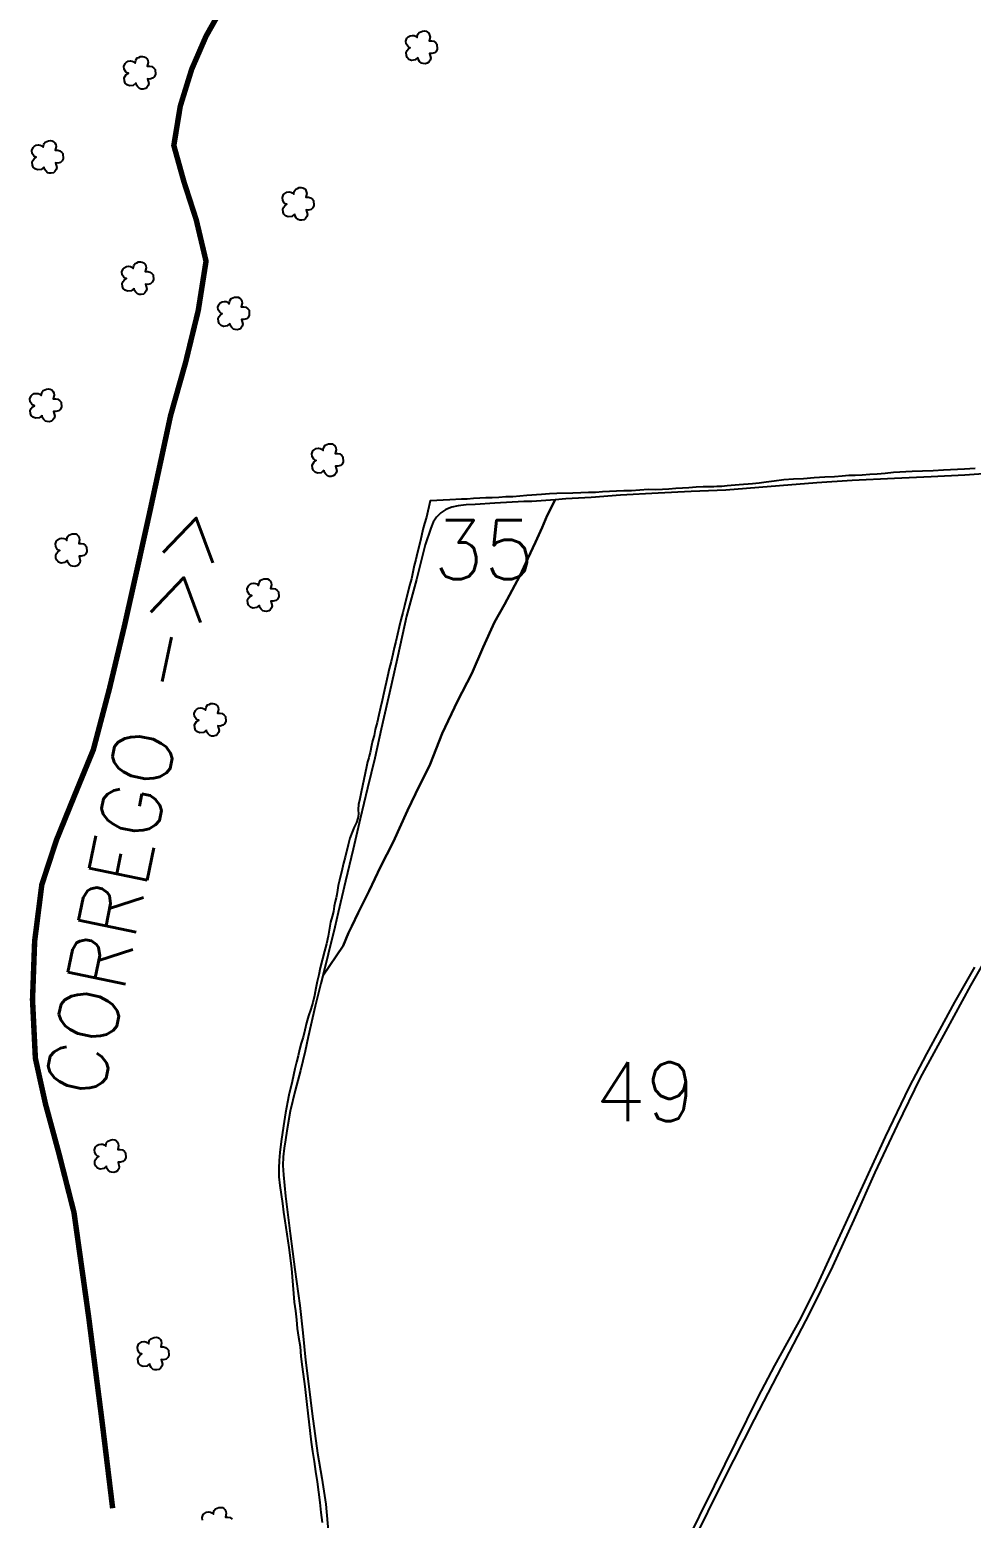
# Model space of a CAD drawing. Header units: millimetres. Extents: x 758395 to 764335, y 7809539 to 7813739.
# Drawn here: x 760393 to 760808, y 7811098 to 7811754 of the extents above; entities that cross this region are included whole.
import ezdxf
from ezdxf.enums import TextEntityAlignment as Align

# ---------------------------------------------------------------- set-up
doc = ezdxf.new("R2010")
doc.units = ezdxf.units.MM
doc.linetypes.add('CONTINUO', pattern=[0])
for name, color, linetype in [('0114000634', 1, 'Continuous'), ('0114000634035', 5, 'Continuous'), ('0114000634048', 5, 'Continuous'), ('0114000634049', 5, 'Continuous'), ('CURSOS_D_AGUA', 4, 'Continuous'), ('MATO', 3, 'Continuous'), ('TEXTO_NUN_TAL', 7, 'Continuous')]:
    doc.layers.add(name, color=color, linetype=linetype)
doc.layers.add('TEXTO_DIVERSOS', color=7, linetype='Continuous', lineweight=5)
doc.styles.add('Simplex', font='simplex.shx')

msp = doc.modelspace()

# ---------------------------------------------------------------- linework, layer by layer
at = {"layer": '0114000634', "color": 1, "linetype": 'ByBlock'}
msp.add_lwpolyline([(760809.21, 7811560.67), (760804.54, 7811560.46), (760795.35, 7811559.95), (760790.73, 7811559.72), (760786.08, 7811559.46), (760781.57, 7811559.37), (760773.31, 7811558.9), (760769.58, 7811558.53), (760766.17, 7811558.26), (760762.89, 7811558.03), (760759.54, 7811557.75), (760756.45, 7811557.64), (760753.63, 7811557.57), (760750.74, 7811557.29), (760747.32, 7811557.01), (760743.07, 7811556.8), (760738.42, 7811556.52), (760733.68, 7811556.19), (760729.23, 7811555.95), (760725, 7811555.63), (760720.82, 7811555.16), (760717.27, 7811554.73), (760714.14, 7811554.24), (760711.22, 7811553.97), (760705.41, 7811553.54), (760700.1, 7811553), (760697.66, 7811552.83), (760695.55, 7811552.74), (760694.22, 7811552.64), (760692.21, 7811552.68), (760689.55, 7811552.55), (760686.47, 7811552.44), (760683.22, 7811552.17), (760680.32, 7811552.09), (760677.39, 7811551.9), (760674.38, 7811551.62), (760671.64, 7811551.46), (760668.68, 7811551.35), (760665.29, 7811551.42), (760657.97, 7811550.88), (760654.59, 7811550.83), (760651.38, 7811550.76), (760648.27, 7811550.6), (760645.23, 7811550.37), (760642.13, 7811550.05), (760638.94, 7811550.08), (760635.64, 7811549.99), (760632.12, 7811549.79), (760625.12, 7811549.74), (760621.77, 7811549.57), (760618.33, 7811549.23), (760611.91, 7811548.75), (760605.74, 7811548.26), (760602.62, 7811548.2), (760599.51, 7811547.89), (760596.62, 7811547.83), (760593.82, 7811547.7), (760591.17, 7811547.61), (760588.39, 7811547.41), (760585.63, 7811547.24), (760583.03, 7811547.13), (760577.94, 7811546.85), (760569.31, 7811546.39), (760569.31, 7811546.39), (760569.31, 7811546.39), (760569.31, 7811546.39), (760569.31, 7811546.39), (760567.61, 7811539.27), (760566.79, 7811536.53), (760566.05, 7811533.77), (760565.41, 7811530.97), (760564.84, 7811528.35), (760563.53, 7811523.19), (760562.96, 7811520.66), (760562.3, 7811517.92), (760561.64, 7811515.04), (760561, 7811512.15), (760560.23, 7811509.21), (760557.97, 7811500.21), (760557.2, 7811497.23), (760556.44, 7811494.09), (760555.6, 7811490.91), (760554.89, 7811487.67), (760554.14, 7811484.44), (760553.37, 7811481.65), (760552.82, 7811478.9), (760552.09, 7811475.7), (760551.3, 7811472.48), (760550.5, 7811469.01), (760548.95, 7811461.95), (760548.08, 7811458.57), (760547.43, 7811455.37), (760546.63, 7811452.15), (760545.92, 7811448.88), (760545.14, 7811445.77), (760544.56, 7811443.02), (760543.96, 7811440.67), (760543.41, 7811438.62), (760542.82, 7811435.62), (760542.56, 7811434.63), (760542.27, 7811433.27), (760541.72, 7811431.45), (760541.23, 7811429.23), (760538.94, 7811418.19), (760538.28, 7811415.21), (760537.69, 7811412.77), (760537.53, 7811410.46), (760537.67, 7811408.47), (760537.5, 7811406.67), (760536.79, 7811404.71), (760535.87, 7811402.71), (760534.88, 7811400.49), (760533.96, 7811397.84), (760533.24, 7811394.98), (760531.8, 7811389.53), (760531.12, 7811386.84), (760530.47, 7811384.2), (760529.32, 7811379.36), (760528.85, 7811377.06), (760528.48, 7811375), (760528.25, 7811373.12), (760527.9, 7811371.57), (760527.42, 7811370.01), (760527.09, 7811367.85), (760526.68, 7811365.55), (760526.17, 7811363.41), (760525.43, 7811360.88), (760524.97, 7811358.17), (760524.37, 7811354.77), (760523.64, 7811351.33), (760522.76, 7811348.05), (760520.91, 7811340.78), (760520.27, 7811337.63), (760519.55, 7811334.79), (760518.93, 7811331.78), (760518.36, 7811328.57), (760517.6, 7811325.49), (760516.77, 7811322.55), (760515.77, 7811319.68), (760514.85, 7811316.55), (760514.13, 7811313.24), (760513.43, 7811310.28), (760512.54, 7811307.64), (760511.81, 7811304.84), (760511.17, 7811301.96), (760510.43, 7811299.26), (760509.73, 7811296.35), (760509.08, 7811293.52), (760508.5, 7811290.73), (760507.1, 7811284.7), (760506.42, 7811281.53), (760505.61, 7811276.84), (760504.67, 7811271.23), (760503.66, 7811264.21), (760503.66, 7811264.21), (760503.03, 7811259.46), (760502.73, 7811255.9), (760502.7, 7811252.56), (760502.66, 7811248.78), (760503.11, 7811244.95), (760503.11, 7811244.95), (760504.27, 7811236.92), (760504.68, 7811233.11), (760505.24, 7811229.39), (760505.24, 7811229.39), (760507.07, 7811217.56), (760507.07, 7811217.56), (760508.22, 7811208.36), (760508.22, 7811208.36), (760509.05, 7811197.36), (760509.39, 7811193.57), (760509.94, 7811189.71), (760510.4, 7811185.74), (760510.69, 7811181.94), (760511.3, 7811178.09), (760511.99, 7811173.96), (760512.34, 7811169.55), (760512.91, 7811165.02), (760514.06, 7811156.43), (760514.5, 7811152.33), (760514.96, 7811148.46), (760515.4, 7811144.55), (760516.92, 7811131.9), (760517.51, 7811127.7), (760518.23, 7811123.37), (760518.86, 7811118.91), (760519.53, 7811114.37), (760520.09, 7811109.76), (760520.68, 7811105.25), (760521.21, 7811100.84), (760521.67, 7811096.52)], dxfattribs=at)
at = {"layer": '0114000634035', "linetype": 'ByBlock'}
msp.add_lwpolyline([(760615.64, 7811528.2), (760618.54, 7811534.68), (760620.76, 7811539.98), (760624.39, 7811546.94), (760613.98, 7811546.2), (760610.49, 7811546.18), (760597.77, 7811545.47), (760589.14, 7811544.78), (760585.21, 7811544.62), (760581.64, 7811544.28), (760578.78, 7811543.71), (760576.14, 7811542.65), (760573.96, 7811541.23), (760572.13, 7811539.32), (760570.58, 7811537.1), (760569.62, 7811534.42), (760567.04, 7811527), (760563.27, 7811511.83), (760558.9, 7811495.6), (760555.02, 7811478.2), (760552.16, 7811465.15), (760547.66, 7811445.91), (760544.92, 7811433.11), (760541.67, 7811419.94), (760538.5, 7811406.44), (760535.35, 7811393.03), (760532.02, 7811378.89), (760528.82, 7811365.17), (760527.28, 7811358.71), (760524.39, 7811346.8), (760522.02, 7811337.23), (760530.99, 7811350.4), (760533.39, 7811356.16), (760534.79, 7811359.13), (760537.65, 7811365.03), (760542.47, 7811374.66), (760547.44, 7811385.2), (760553.02, 7811396.16), (760559.25, 7811410.06), (760562.79, 7811417.36), (760569.33, 7811430.48), (760574.6, 7811443.91), (760581.32, 7811458.28), (760587.67, 7811470.43), (760592.63, 7811482.05), (760597.58, 7811493.04), (760602, 7811500.77), (760608.7, 7811513.35), (760612.31, 7811521.02)], close=True, dxfattribs=at)
at = {"layer": '0114000634048', "linetype": 'ByBlock'}
msp.add_lwpolyline([(760814.87, 7811346.3), (760807.26, 7811332.92), (760796.23, 7811312.66), (760785.09, 7811292.25), (760774.88, 7811271.45), (760765.13, 7811250.66), (760755.83, 7811229.84), (760746.49, 7811209.26), (760736.35, 7811188.61), (760722.1, 7811161.37), (760711.89, 7811141.78), (760698.29, 7811114.98), (760684.7, 7811087.37)], dxfattribs=at)
at = {"layer": '0114000634049', "linetype": 'ByBlock'}
for points in [[(760814.94, 7811558.54), (760804.76, 7811557.82), (760789.82, 7811557.01), (760773.78, 7811556.35), (760755.14, 7811555.45), (760739.58, 7811554.34), (760723.13, 7811553.11), (760699.41, 7811551.18), (760684.19, 7811550.51), (760669.61, 7811549.87), (760653.02, 7811548.88), (760640.13, 7811547.9), (760629.04, 7811547.27), (760624.39, 7811546.94), (760620.76, 7811539.98), (760618.54, 7811534.68), (760615.64, 7811528.2), (760612.31, 7811521.02), (760608.7, 7811513.35), (760602, 7811500.77), (760597.58, 7811493.04), (760592.63, 7811482.05), (760587.67, 7811470.43), (760581.32, 7811458.28), (760574.6, 7811443.91), (760569.33, 7811430.48), (760562.79, 7811417.36), (760559.25, 7811410.06), (760553.02, 7811396.16), (760547.44, 7811385.2), (760542.47, 7811374.66), (760537.65, 7811365.03), (760534.79, 7811359.13), (760533.39, 7811356.16), (760530.99, 7811350.4), (760522.02, 7811337.23), (760521.18, 7811333.86), (760518.65, 7811323.87), (760515.54, 7811310.3), (760514.19, 7811303.99), (760512.18, 7811295.55), (760509.81, 7811286.79), (760507.69, 7811277.65), (760506.19, 7811268.94), (760505.54, 7811265.07), (760504.99, 7811261.32), (760504.6, 7811257.54), (760504.46, 7811253.64), (760504.73, 7811249.53), (760505.58, 7811240.15), (760507.62, 7811223.79), (760509.69, 7811207.83), (760511.9, 7811192.07), (760513.19, 7811180.01), (760514.38, 7811167.97), (760515.86, 7811156.43), (760517.33, 7811144.38), (760519.68, 7811127.04), (760521.56, 7811115.98), (760523.28, 7811104.48), (760524.91, 7811086.21)], [(760677.64, 7811078.3), (760687.89, 7811099.23), (760694.42, 7811112.64), (760703.86, 7811131.73), (760713.74, 7811151.6), (760721.05, 7811165.56), (760732.6, 7811186.68), (760739.85, 7811201.1), (760749.77, 7811222.85), (760756.46, 7811237.31), (760763.11, 7811251.96), (760769.8, 7811266.37), (760780.15, 7811288.08), (760787.9, 7811302.92), (760800.37, 7811325.7), (760809.07, 7811341.09)]]:
    msp.add_lwpolyline(points, dxfattribs=at)
at = {"layer": 'CURSOS_D_AGUA', "linetype": 'Continuous', "const_width": 2.4}
msp.add_lwpolyline([(760429.48, 7811102.74), (760424.8, 7811141.19), (760418.93, 7811186.98), (760412.47, 7811232.97), (760405.82, 7811259.05), (760399.9, 7811280.83), (760395.46, 7811300.92), (760394.2, 7811326.72), (760395.14, 7811352.51), (760398.29, 7811377.36), (760404.77, 7811397.11), (760412.61, 7811416.44), (760420.98, 7811436.82), (760428.05, 7811463.63), (760434.7, 7811491.48), (760440.83, 7811518.92), (760445.83, 7811541.54), (760450.47, 7811563), (760455, 7811584.04), (760461.59, 7811607.35), (760467.17, 7811630.25), (760470.6, 7811651.99), (760466.31, 7811670.16), (760460.87, 7811686.97), (760456.42, 7811702.95), (760459.26, 7811720.28), (760464.3, 7811736.57), (760470.6, 7811751.08), (760476.1, 7811760.83)], dxfattribs=at)
at = {"layer": 'MATO', "linetype": 'CONTINUO'}
for points in [[(760563.91, 7811741.68, 0), (760562.67, 7811740.63, 0), (760561.09, 7811740.45, 0), (760559.96, 7811740.89, 0), (760559.16, 7811741.67, 0), (760558.83, 7811742.57, 0), (760558.74, 7811743.9, 0), (760559.17, 7811744.74, 0), (760559.62, 7811745.37, 0), (760560.53, 7811745.98, 0), (760559.95, 7811746.17, 0), (760559.38, 7811746.64, 0), (760558.71, 7811747.7, 0), (760558.59, 7811748.96, 0), (760559.07, 7811750.28, 0), (760559.58, 7811750.75, 0), (760560.51, 7811751.32, 0), (760561.49, 7811751.45, 0), (760562.27, 7811751.34, 0), (760562.89, 7811751.05, 0), (760563.56, 7811750.45, 0), (760563.77, 7811751.6, 0), (760563.94, 7811752.06, 0), (760564.45, 7811752.7, 0), (760565.2, 7811752.98, 0), (760565.93, 7811753.3, 0), (760566.76, 7811753.38, 0), (760567.54, 7811753.27, 0), (760568.17, 7811752.93, 0), (760568.64, 7811752.42, 0), (760569.06, 7811751.61, 0), (760569.22, 7811750.7, 0), (760568.84, 7811749.09, 0), (760569.98, 7811749.1, 0), (760570.91, 7811748.88, 0), (760571.79, 7811748.18, 0), (760572.28, 7811747.62, 0), (760572.42, 7811745.4, 0), (760571.87, 7811744.4, 0), (760571.15, 7811743.74, 0), (760570.01, 7811743.43, 0), (760569.01, 7811743.52, 0), (760569.54, 7811741.44, 0), (760569.3, 7811740.56, 0), (760568.69, 7811739.71, 0), (760568.03, 7811739.19, 0), (760567.09, 7811738.96, 0), (760566.16, 7811739.01, 0), (760565.46, 7811739.21, 0), (760564.66, 7811740, 0), (760564.12, 7811740.71, 0), (760563.95, 7811741.78, 0)], [(760439.77, 7811730.48, 0), (760438.53, 7811729.43, 0), (760436.94, 7811729.25, 0), (760435.82, 7811729.69, 0), (760435.02, 7811730.47, 0), (760434.69, 7811731.37, 0), (760434.6, 7811732.7, 0), (760435.03, 7811733.54, 0), (760435.48, 7811734.17, 0), (760436.39, 7811734.78, 0), (760435.81, 7811734.97, 0), (760435.24, 7811735.44, 0), (760434.57, 7811736.5, 0), (760434.45, 7811737.76, 0), (760434.93, 7811739.08, 0), (760435.44, 7811739.55, 0), (760436.37, 7811740.12, 0), (760437.35, 7811740.25, 0), (760438.13, 7811740.14, 0), (760438.75, 7811739.85, 0), (760439.42, 7811739.25, 0), (760439.63, 7811740.4, 0), (760439.8, 7811740.86, 0), (760440.3, 7811741.5, 0), (760441.06, 7811741.78, 0), (760441.79, 7811742.1, 0), (760442.62, 7811742.18, 0), (760443.4, 7811742.07, 0), (760444.03, 7811741.73, 0), (760444.5, 7811741.22, 0), (760444.92, 7811740.41, 0), (760445.08, 7811739.5, 0), (760444.7, 7811737.89, 0), (760445.83, 7811737.9, 0), (760446.77, 7811737.68, 0), (760447.65, 7811736.98, 0), (760448.14, 7811736.42, 0), (760448.28, 7811734.2, 0), (760447.73, 7811733.2, 0), (760447.01, 7811732.54, 0), (760445.87, 7811732.23, 0), (760444.87, 7811732.32, 0), (760445.4, 7811730.24, 0), (760445.16, 7811729.36, 0), (760444.55, 7811728.51, 0), (760443.89, 7811727.99, 0), (760442.95, 7811727.76, 0), (760442.02, 7811727.81, 0), (760441.32, 7811728.01, 0), (760440.52, 7811728.8, 0), (760439.98, 7811729.51, 0), (760439.81, 7811730.58, 0)], [(760399.26, 7811693.43, 0), (760398.01, 7811692.38, 0), (760396.43, 7811692.2, 0), (760395.3, 7811692.64, 0), (760394.5, 7811693.43, 0), (760394.17, 7811694.33, 0), (760394.08, 7811695.66, 0), (760394.51, 7811696.5, 0), (760394.96, 7811697.12, 0), (760395.88, 7811697.74, 0), (760395.3, 7811697.92, 0), (760394.72, 7811698.4, 0), (760394.05, 7811699.46, 0), (760393.93, 7811700.72, 0), (760394.42, 7811702.03, 0), (760394.93, 7811702.5, 0), (760395.86, 7811703.07, 0), (760396.83, 7811703.2, 0), (760397.61, 7811703.09, 0), (760398.23, 7811702.81, 0), (760398.91, 7811702.2, 0), (760399.11, 7811703.35, 0), (760399.28, 7811703.82, 0), (760399.79, 7811704.46, 0), (760400.54, 7811704.73, 0), (760401.27, 7811705.06, 0), (760402.1, 7811705.13, 0), (760402.88, 7811705.02, 0), (760403.51, 7811704.69, 0), (760403.99, 7811704.18, 0), (760404.4, 7811703.36, 0), (760404.56, 7811702.46, 0), (760404.19, 7811700.84, 0), (760405.32, 7811700.86, 0), (760406.25, 7811700.63, 0), (760407.14, 7811699.93, 0), (760407.62, 7811699.37, 0), (760407.76, 7811697.15, 0), (760407.21, 7811696.16, 0), (760406.49, 7811695.49, 0), (760405.35, 7811695.19, 0), (760404.35, 7811695.28, 0), (760404.88, 7811693.2, 0), (760404.64, 7811692.31, 0), (760404.04, 7811691.47, 0), (760403.38, 7811690.94, 0), (760402.44, 7811690.71, 0), (760401.5, 7811690.77, 0), (760400.81, 7811690.97, 0), (760400.01, 7811691.75, 0), (760399.46, 7811692.46, 0), (760399.29, 7811693.54, 0)], [(760509.6, 7811672.75, 0), (760508.36, 7811671.71, 0), (760506.77, 7811671.52, 0), (760505.65, 7811671.96, 0), (760504.84, 7811672.75, 0), (760504.51, 7811673.65, 0), (760504.42, 7811674.98, 0), (760504.86, 7811675.82, 0), (760505.31, 7811676.44, 0), (760506.22, 7811677.06, 0), (760505.64, 7811677.25, 0), (760505.07, 7811677.72, 0), (760504.4, 7811678.78, 0), (760504.28, 7811680.04, 0), (760504.76, 7811681.36, 0), (760505.27, 7811681.83, 0), (760506.2, 7811682.39, 0), (760507.18, 7811682.53, 0), (760507.96, 7811682.41, 0), (760508.58, 7811682.13, 0), (760509.25, 7811681.52, 0), (760509.46, 7811682.68, 0), (760509.63, 7811683.14, 0), (760510.13, 7811683.78, 0), (760510.89, 7811684.05, 0), (760511.62, 7811684.38, 0), (760512.45, 7811684.46, 0), (760513.23, 7811684.35, 0), (760513.86, 7811684.01, 0), (760514.33, 7811683.5, 0), (760514.75, 7811682.69, 0), (760514.91, 7811681.78, 0), (760514.53, 7811680.16, 0), (760515.66, 7811680.18, 0), (760516.6, 7811679.96, 0), (760517.48, 7811679.26, 0), (760517.97, 7811678.7, 0), (760518.1, 7811676.47, 0), (760517.56, 7811675.48, 0), (760516.83, 7811674.82, 0), (760515.69, 7811674.51, 0), (760514.69, 7811674.6, 0), (760515.23, 7811672.52, 0), (760514.98, 7811671.64, 0), (760514.38, 7811670.79, 0), (760513.72, 7811670.27, 0), (760512.78, 7811670.03, 0), (760511.85, 7811670.09, 0), (760511.15, 7811670.29, 0), (760510.35, 7811671.08, 0), (760509.81, 7811671.78, 0), (760509.64, 7811672.86, 0)], [(760438.91, 7811640.01, 0), (760437.67, 7811638.97, 0), (760436.08, 7811638.79, 0), (760434.95, 7811639.22, 0), (760434.15, 7811640.01, 0), (760433.82, 7811640.91, 0), (760433.73, 7811642.24, 0), (760434.17, 7811643.08, 0), (760434.62, 7811643.7, 0), (760435.53, 7811644.32, 0), (760434.95, 7811644.51, 0), (760434.38, 7811644.98, 0), (760433.71, 7811646.04, 0), (760433.59, 7811647.3, 0), (760434.07, 7811648.62, 0), (760434.58, 7811649.09, 0), (760435.51, 7811649.66, 0), (760436.49, 7811649.79, 0), (760437.27, 7811649.68, 0), (760437.89, 7811649.39, 0), (760438.56, 7811648.79, 0), (760438.76, 7811649.94, 0), (760438.94, 7811650.4, 0), (760439.44, 7811651.04, 0), (760440.2, 7811651.32, 0), (760440.93, 7811651.64, 0), (760441.76, 7811651.72, 0), (760442.54, 7811651.61, 0), (760443.17, 7811651.27, 0), (760443.64, 7811650.76, 0), (760444.05, 7811649.95, 0), (760444.22, 7811649.04, 0), (760443.84, 7811647.43, 0), (760444.97, 7811647.44, 0), (760445.91, 7811647.22, 0), (760446.79, 7811646.52, 0), (760447.28, 7811645.96, 0), (760447.41, 7811643.74, 0), (760446.87, 7811642.74, 0), (760446.14, 7811642.08, 0), (760445, 7811641.77, 0), (760444, 7811641.86, 0), (760444.54, 7811639.78, 0), (760444.29, 7811638.9, 0), (760443.69, 7811638.05, 0), (760443.03, 7811637.53, 0), (760442.09, 7811637.3, 0), (760441.16, 7811637.35, 0), (760440.46, 7811637.55, 0), (760439.66, 7811638.34, 0), (760439.12, 7811639.05, 0), (760438.95, 7811640.12, 0)], [(760481.15, 7811624.51, 0), (760479.91, 7811623.46, 0), (760478.32, 7811623.28, 0), (760477.2, 7811623.72, 0), (760476.4, 7811624.5, 0), (760476.07, 7811625.4, 0), (760475.98, 7811626.74, 0), (760476.41, 7811627.58, 0), (760476.86, 7811628.2, 0), (760477.77, 7811628.82, 0), (760477.19, 7811629, 0), (760476.62, 7811629.47, 0), (760475.95, 7811630.53, 0), (760475.83, 7811631.8, 0), (760476.31, 7811633.11, 0), (760476.82, 7811633.58, 0), (760477.75, 7811634.15, 0), (760478.73, 7811634.28, 0), (760479.51, 7811634.17, 0), (760480.13, 7811633.88, 0), (760480.8, 7811633.28, 0), (760481.01, 7811634.43, 0), (760481.18, 7811634.89, 0), (760481.68, 7811635.53, 0), (760482.44, 7811635.81, 0), (760483.17, 7811636.14, 0), (760484, 7811636.21, 0), (760484.78, 7811636.1, 0), (760485.41, 7811635.76, 0), (760485.88, 7811635.25, 0), (760486.3, 7811634.44, 0), (760486.46, 7811633.53, 0), (760486.08, 7811631.92, 0), (760487.22, 7811631.94, 0), (760488.15, 7811631.71, 0), (760489.03, 7811631.01, 0), (760489.52, 7811630.45, 0), (760489.66, 7811628.23, 0), (760489.11, 7811627.23, 0), (760488.39, 7811626.57, 0), (760487.25, 7811626.27, 0), (760486.25, 7811626.35, 0), (760486.78, 7811624.28, 0), (760486.54, 7811623.39, 0), (760485.93, 7811622.55, 0), (760485.27, 7811622.02, 0), (760484.33, 7811621.79, 0), (760483.4, 7811621.84, 0), (760482.7, 7811622.04, 0), (760481.9, 7811622.83, 0), (760481.36, 7811623.54, 0), (760481.19, 7811624.61, 0)], [(760398.39, 7811584.02, 0), (760397.15, 7811582.97, 0), (760395.56, 7811582.79, 0), (760394.44, 7811583.23, 0), (760393.64, 7811584.01, 0), (760393.31, 7811584.91, 0), (760393.22, 7811586.24, 0), (760393.65, 7811587.08, 0), (760394.1, 7811587.71, 0), (760395.01, 7811588.32, 0), (760394.43, 7811588.51, 0), (760393.86, 7811588.98, 0), (760393.19, 7811590.04, 0), (760393.07, 7811591.3, 0), (760393.55, 7811592.62, 0), (760394.06, 7811593.09, 0), (760394.99, 7811593.66, 0), (760395.97, 7811593.79, 0), (760396.75, 7811593.68, 0), (760397.37, 7811593.39, 0), (760398.04, 7811592.79, 0), (760398.25, 7811593.94, 0), (760398.42, 7811594.4, 0), (760398.92, 7811595.04, 0), (760399.68, 7811595.32, 0), (760400.41, 7811595.64, 0), (760401.24, 7811595.72, 0), (760402.02, 7811595.61, 0), (760402.65, 7811595.27, 0), (760403.12, 7811594.76, 0), (760403.54, 7811593.95, 0), (760403.7, 7811593.04, 0), (760403.32, 7811591.43, 0), (760404.45, 7811591.44, 0), (760405.39, 7811591.22, 0), (760406.27, 7811590.52, 0), (760406.76, 7811589.96, 0), (760406.9, 7811587.74, 0), (760406.35, 7811586.74, 0), (760405.63, 7811586.08, 0), (760404.49, 7811585.77, 0), (760403.49, 7811585.86, 0), (760404.02, 7811583.78, 0), (760403.77, 7811582.9, 0), (760403.17, 7811582.05, 0), (760402.51, 7811581.53, 0), (760401.57, 7811581.3, 0), (760400.64, 7811581.35, 0), (760399.94, 7811581.55, 0), (760399.14, 7811582.34, 0), (760398.6, 7811583.05, 0), (760398.43, 7811584.12, 0)], [(760522.53, 7811559.89, 0), (760521.29, 7811558.85, 0), (760519.7, 7811558.66, 0), (760518.58, 7811559.1, 0), (760517.78, 7811559.89, 0), (760517.45, 7811560.79, 0), (760517.36, 7811562.12, 0), (760517.79, 7811562.96, 0), (760518.24, 7811563.58, 0), (760519.15, 7811564.2, 0), (760518.57, 7811564.39, 0), (760518, 7811564.86, 0), (760517.33, 7811565.92, 0), (760517.21, 7811567.18, 0), (760517.69, 7811568.49, 0), (760518.2, 7811568.97, 0), (760519.13, 7811569.53, 0), (760520.11, 7811569.66, 0), (760520.89, 7811569.55, 0), (760521.51, 7811569.27, 0), (760522.18, 7811568.66, 0), (760522.39, 7811569.82, 0), (760522.56, 7811570.28, 0), (760523.06, 7811570.92, 0), (760523.82, 7811571.19, 0), (760524.55, 7811571.52, 0), (760525.38, 7811571.6, 0), (760526.16, 7811571.48, 0), (760526.79, 7811571.15, 0), (760527.26, 7811570.64, 0), (760527.68, 7811569.83, 0), (760527.84, 7811568.92, 0), (760527.46, 7811567.3, 0), (760528.6, 7811567.32, 0), (760529.53, 7811567.1, 0), (760530.41, 7811566.4, 0), (760530.9, 7811565.84, 0), (760531.04, 7811563.61, 0), (760530.49, 7811562.62, 0), (760529.77, 7811561.95, 0), (760528.63, 7811561.65, 0), (760527.63, 7811561.74, 0), (760528.16, 7811559.66, 0), (760527.92, 7811558.78, 0), (760527.31, 7811557.93, 0), (760526.65, 7811557.4, 0), (760525.71, 7811557.17, 0), (760524.78, 7811557.23, 0), (760524.08, 7811557.43, 0), (760523.28, 7811558.21, 0), (760522.74, 7811558.92, 0), (760522.57, 7811560, 0)], [(760409.6, 7811520.26, 0), (760408.35, 7811519.22, 0), (760406.77, 7811519.03, 0), (760405.64, 7811519.47, 0), (760404.84, 7811520.26, 0), (760404.51, 7811521.16, 0), (760404.42, 7811522.49, 0), (760404.85, 7811523.33, 0), (760405.31, 7811523.95, 0), (760406.22, 7811524.57, 0), (760405.64, 7811524.76, 0), (760405.07, 7811525.23, 0), (760404.4, 7811526.29, 0), (760404.27, 7811527.55, 0), (760404.76, 7811528.86, 0), (760405.27, 7811529.34, 0), (760406.2, 7811529.9, 0), (760407.18, 7811530.03, 0), (760407.96, 7811529.92, 0), (760408.57, 7811529.64, 0), (760409.25, 7811529.03, 0), (760409.45, 7811530.19, 0), (760409.63, 7811530.65, 0), (760410.13, 7811531.29, 0), (760410.88, 7811531.56, 0), (760411.62, 7811531.89, 0), (760412.44, 7811531.97, 0), (760413.22, 7811531.85, 0), (760413.86, 7811531.52, 0), (760414.33, 7811531.01, 0), (760414.74, 7811530.2, 0), (760414.91, 7811529.29, 0), (760414.53, 7811527.67, 0), (760415.66, 7811527.69, 0), (760416.6, 7811527.47, 0), (760417.48, 7811526.77, 0), (760417.97, 7811526.21, 0), (760418.1, 7811523.98, 0), (760417.56, 7811522.99, 0), (760416.83, 7811522.32, 0), (760415.69, 7811522.02, 0), (760414.69, 7811522.11, 0), (760415.23, 7811520.03, 0), (760414.98, 7811519.15, 0), (760414.38, 7811518.3, 0), (760413.72, 7811517.77, 0), (760412.78, 7811517.54, 0), (760411.85, 7811517.6, 0), (760411.15, 7811517.8, 0), (760410.35, 7811518.58, 0), (760409.81, 7811519.29, 0), (760409.64, 7811520.37, 0)], [(760494.09, 7811500.45, 0), (760492.84, 7811499.4, 0), (760491.26, 7811499.22, 0), (760490.13, 7811499.66, 0), (760489.33, 7811500.44, 0), (760489, 7811501.34, 0), (760488.91, 7811502.68, 0), (760489.34, 7811503.52, 0), (760489.79, 7811504.14, 0), (760490.71, 7811504.76, 0), (760490.13, 7811504.94, 0), (760489.55, 7811505.41, 0), (760488.88, 7811506.47, 0), (760488.76, 7811507.73, 0), (760489.24, 7811509.05, 0), (760489.76, 7811509.52, 0), (760490.68, 7811510.09, 0), (760491.66, 7811510.22, 0), (760492.44, 7811510.11, 0), (760493.06, 7811509.82, 0), (760493.74, 7811509.22, 0), (760493.94, 7811510.37, 0), (760494.11, 7811510.83, 0), (760494.62, 7811511.47, 0), (760495.37, 7811511.75, 0), (760496.1, 7811512.08, 0), (760496.93, 7811512.15, 0), (760497.71, 7811512.04, 0), (760498.34, 7811511.7, 0), (760498.82, 7811511.19, 0), (760499.23, 7811510.38, 0), (760499.39, 7811509.47, 0), (760499.01, 7811507.86, 0), (760500.15, 7811507.88, 0), (760501.08, 7811507.65, 0), (760501.96, 7811506.95, 0), (760502.45, 7811506.39, 0), (760502.59, 7811504.17, 0), (760502.04, 7811503.17, 0), (760501.32, 7811502.51, 0), (760500.18, 7811502.2, 0), (760499.18, 7811502.29, 0), (760499.71, 7811500.22, 0), (760499.47, 7811499.33, 0), (760498.87, 7811498.49, 0), (760498.21, 7811497.96, 0), (760497.27, 7811497.73, 0), (760496.33, 7811497.78, 0), (760495.64, 7811497.98, 0), (760494.84, 7811498.77, 0), (760494.29, 7811499.48, 0), (760494.12, 7811500.55, 0)], [(760470.75, 7811445.5, 0), (760469.51, 7811444.46, 0), (760467.93, 7811444.27, 0), (760466.8, 7811444.71, 0), (760466, 7811445.5, 0), (760465.67, 7811446.4, 0), (760465.58, 7811447.73, 0), (760466.01, 7811448.57, 0), (760466.46, 7811449.19, 0), (760467.37, 7811449.81, 0), (760466.79, 7811450, 0), (760466.22, 7811450.47, 0), (760465.55, 7811451.53, 0), (760465.43, 7811452.79, 0), (760465.91, 7811454.11, 0), (760466.42, 7811454.58, 0), (760467.35, 7811455.14, 0), (760468.33, 7811455.28, 0), (760469.11, 7811455.16, 0), (760469.73, 7811454.88, 0), (760470.4, 7811454.27, 0), (760470.61, 7811455.43, 0), (760470.78, 7811455.89, 0), (760471.29, 7811456.53, 0), (760472.04, 7811456.81, 0), (760472.77, 7811457.13, 0), (760473.6, 7811457.21, 0), (760474.38, 7811457.1, 0), (760475.01, 7811456.76, 0), (760475.48, 7811456.25, 0), (760475.9, 7811455.44, 0), (760476.06, 7811454.53, 0), (760475.68, 7811452.91, 0), (760476.82, 7811452.93, 0), (760477.75, 7811452.71, 0), (760478.63, 7811452.01, 0), (760479.12, 7811451.45, 0), (760479.26, 7811449.22, 0), (760478.71, 7811448.23, 0), (760477.99, 7811447.57, 0), (760476.85, 7811447.26, 0), (760475.85, 7811447.35, 0), (760476.38, 7811445.27, 0), (760476.14, 7811444.39, 0), (760475.54, 7811443.54, 0), (760474.87, 7811443.02, 0), (760473.93, 7811442.78, 0), (760473, 7811442.84, 0), (760472.3, 7811443.04, 0), (760471.5, 7811443.83, 0), (760470.96, 7811444.53, 0), (760470.79, 7811445.61, 0)], [(760426.79, 7811253.38, 0), (760425.54, 7811252.34, 0), (760423.96, 7811252.15, 0), (760422.83, 7811252.59, 0), (760422.03, 7811253.38, 0), (760421.7, 7811254.28, 0), (760421.61, 7811255.61, 0), (760422.04, 7811256.45, 0), (760422.5, 7811257.07, 0), (760423.41, 7811257.69, 0), (760422.83, 7811257.87, 0), (760422.26, 7811258.35, 0), (760421.58, 7811259.41, 0), (760421.46, 7811260.67, 0), (760421.95, 7811261.98, 0), (760422.46, 7811262.46, 0), (760423.39, 7811263.02, 0), (760424.36, 7811263.15, 0), (760425.14, 7811263.04, 0), (760425.76, 7811262.76, 0), (760426.44, 7811262.15, 0), (760426.64, 7811263.31, 0), (760426.81, 7811263.77, 0), (760427.32, 7811264.41, 0), (760428.07, 7811264.68, 0), (760428.81, 7811265.01, 0), (760429.63, 7811265.09, 0), (760430.41, 7811264.97, 0), (760431.05, 7811264.64, 0), (760431.52, 7811264.13, 0), (760431.93, 7811263.31, 0), (760432.09, 7811262.41, 0), (760431.72, 7811260.79, 0), (760432.85, 7811260.81, 0), (760433.79, 7811260.59, 0), (760434.67, 7811259.89, 0), (760435.16, 7811259.33, 0), (760435.29, 7811257.1, 0), (760434.74, 7811256.11, 0), (760434.02, 7811255.44, 0), (760432.88, 7811255.14, 0), (760431.88, 7811255.23, 0), (760432.41, 7811253.15, 0), (760432.17, 7811252.27, 0), (760431.57, 7811251.42, 0), (760430.91, 7811250.89, 0), (760429.97, 7811250.66, 0), (760429.04, 7811250.72, 0), (760428.34, 7811250.92, 0), (760427.54, 7811251.7, 0), (760426.99, 7811252.41, 0), (760426.83, 7811253.49, 0)], [(760445.75, 7811166.37, 0), (760444.51, 7811165.32, 0), (760442.92, 7811165.14, 0), (760441.8, 7811165.58, 0), (760441, 7811166.36, 0), (760440.67, 7811167.26, 0), (760440.58, 7811168.6, 0), (760441.01, 7811169.44, 0), (760441.46, 7811170.06, 0), (760442.37, 7811170.68, 0), (760441.79, 7811170.86, 0), (760441.22, 7811171.33, 0), (760440.55, 7811172.39, 0), (760440.43, 7811173.66, 0), (760440.91, 7811174.97, 0), (760441.42, 7811175.44, 0), (760442.35, 7811176.01, 0), (760443.33, 7811176.14, 0), (760444.11, 7811176.03, 0), (760444.73, 7811175.74, 0), (760445.4, 7811175.14, 0), (760445.61, 7811176.29, 0), (760445.78, 7811176.75, 0), (760446.28, 7811177.39, 0), (760447.04, 7811177.67, 0), (760447.77, 7811178, 0), (760448.6, 7811178.07, 0), (760449.38, 7811177.96, 0), (760450.01, 7811177.62, 0), (760450.48, 7811177.12, 0), (760450.9, 7811176.3, 0), (760451.06, 7811175.39, 0), (760450.68, 7811173.78, 0), (760451.81, 7811173.8, 0), (760452.75, 7811173.57, 0), (760453.63, 7811172.87, 0), (760454.12, 7811172.31, 0), (760454.26, 7811170.09, 0), (760453.71, 7811169.09, 0), (760452.99, 7811168.43, 0), (760451.85, 7811168.13, 0), (760450.85, 7811168.21, 0), (760451.38, 7811166.14, 0), (760451.14, 7811165.25, 0), (760450.53, 7811164.41, 0), (760449.87, 7811163.88, 0), (760448.93, 7811163.65, 0), (760448, 7811163.7, 0), (760447.3, 7811163.9, 0), (760446.5, 7811164.69, 0), (760445.96, 7811165.4, 0), (760445.79, 7811166.47, 0)], [(760469, 7811097.44, 0), (760468.88, 7811098.7, 0), (760469.36, 7811100.02, 0), (760469.87, 7811100.49, 0), (760470.8, 7811101.06, 0), (760471.78, 7811101.19, 0), (760472.56, 7811101.08, 0), (760473.18, 7811100.79, 0), (760473.85, 7811100.19, 0), (760474.06, 7811101.34, 0), (760474.23, 7811101.8, 0), (760474.73, 7811102.44, 0), (760475.49, 7811102.72, 0), (760476.22, 7811103.04, 0), (760477.05, 7811103.12, 0), (760477.83, 7811103.01, 0), (760478.46, 7811102.67, 0), (760478.93, 7811102.16, 0), (760479.35, 7811101.35, 0), (760479.51, 7811100.44, 0), (760479.13, 7811098.83, 0), (760480.26, 7811098.84, 0), (760481.2, 7811098.62, 0), (760482.08, 7811097.92, 0)]]:
    msp.add_polyline3d(points, dxfattribs=at)

# ---------------------------------------------------------------- texts
at = {"layer": 'TEXTO_DIVERSOS', "linetype": 'Continuous', "style": 'Simplex'}
msp.add_text('CORREGO ->>', height=26, rotation=78.30278, dxfattribs=at).set_placement((760432.18, 7811280.75), align=Align.BOTTOM_LEFT)
at = {"layer": 'TEXTO_NUN_TAL', "linetype": 'Continuous', "style": 'Simplex'}
for s, p in [('35', (760570.64, 7811511.93)), ('49', (760641.81, 7811273.23))]:
    msp.add_text(s, height=26, dxfattribs=at).set_placement(p)

doc.saveas('drawing.dxf')
